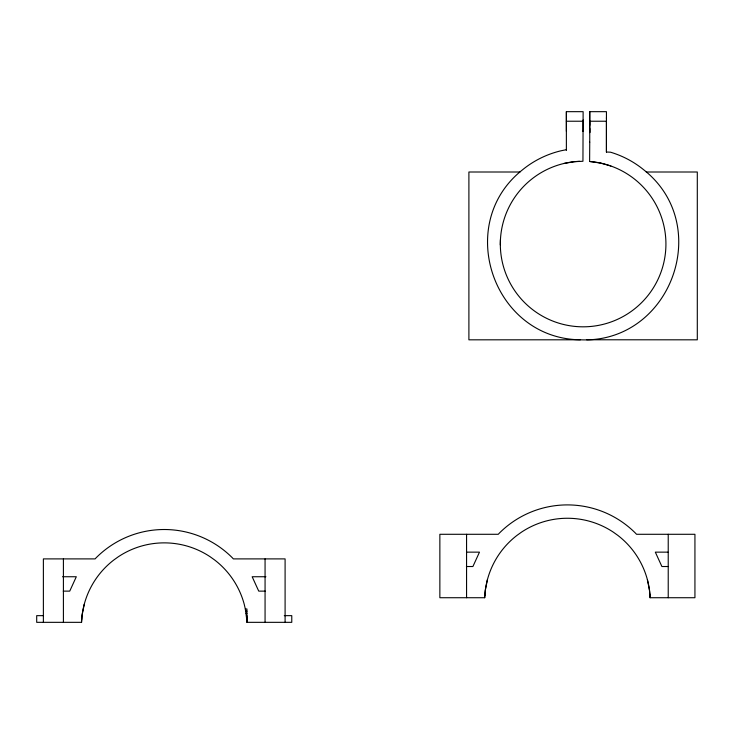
<?xml version="1.0" encoding="UTF-8"?>
<svg xmlns="http://www.w3.org/2000/svg" width="734" height="734" viewBox="0 0 734 734"><rect width="100%" height="100%" fill="white"/><g stroke="black" fill="none" stroke-linecap="round" stroke-linejoin="round"><path stroke-width="1.1" d="M566.373 131.331L566.373 111.669L583.126 111.669L582.943 161.26L574.263 161.691L563.804 163.498M583.126 131.524L583.126 120.174L583.126 120.936M589.741 128.478L589.741 132.579L589.741 121.229L606.44 121.229L606.44 152.002L610.55 152.204A95.824 95.824 0 0 1 643.599 169.692C714.439 225.448 670.454 343.824 580.392 339.796L468.898 339.824L468.898 172.004L519.993 172.004M589.741 125.33L589.741 111.669L606.44 111.669L606.44 152.186M606.44 118.513L606.44 117.697M589.741 142.148L589.622 161.489L600.651 163.095L610.853 166.003M284.278 615.652L291.774 615.652L291.774 622.331L246.927 622.331L246.927 615.652M500.331 244.936L500.441 239.633M43.379 615.652L36.7 615.652L36.7 622.331L81.547 622.331L82.144 614.863L84.263 604.238M647.379 579.631L649.489 590.255L650.085 597.724L694.933 597.724L694.933 534.288L636.534 534.288L635.387 533.067A96.154 96.154 0 0 0 499.404 533.067L498.267 534.288L439.859 534.288L439.859 597.724L484.706 597.724L485.312 590.255L487.422 579.631M566.373 149.69L560.978 150.791A95.824 95.824 0 0 0 522.03 170.205C454.043 224.476 493.413 338.86 580.392 339.796M566.373 121.229L583.126 121.229M646.259 172.004L697.3 172.004L697.3 339.824L586.668 339.769M466.879 552.142L479.476 552.142L472.907 566.52L466.393 566.52M667.922 552.142L655.324 552.142L661.894 566.52L668.408 566.52M62.564 576.74L76.308 576.74L69.739 591.127L63.234 591.127M265.91 576.74L252.166 576.74L258.735 591.127L265.24 591.127M81.612 620.248A82.795 82.795 0 0 1 113.834 559.978L118.238 556.822A82.795 82.795 0 0 1 210.236 556.822L214.64 559.978A82.795 82.795 0 0 1 244.22 604.238L245.321 608.972L246.927 608.972L246.927 622.331M246.092 613.404L246.927 613.404M245.725 611.183L246.927 611.193M245.321 608.972L246.863 620.248M668.224 534.288L668.224 597.724M650.085 594.384L650.085 597.724M589.741 111.669L589.741 142.157M583.126 130.762L583.126 131.331M566.373 111.669L566.373 150.424M484.706 594.384L484.706 597.724M466.567 534.288L466.567 597.724M285.095 622.331L285.095 558.895L233.366 558.895L232.228 557.675A96.154 96.154 0 0 0 96.246 557.675L95.108 558.895L43.379 558.895L43.379 622.331M265.066 558.895L265.066 622.331M81.547 617.881L81.547 622.331M63.408 558.895L63.408 622.331M590.164 161.517A82.795 82.795 0 0 1 653.012 288.416A82.795 82.795 0 0 1 511.433 285.443A82.795 82.795 0 0 1 579.557 161.297M484.779 595.65A82.795 82.795 0 0 1 516.993 535.37L521.397 532.214A82.795 82.795 0 0 1 613.404 532.214L617.808 535.37A82.795 82.795 0 0 1 650.021 595.65"/></g></svg>
